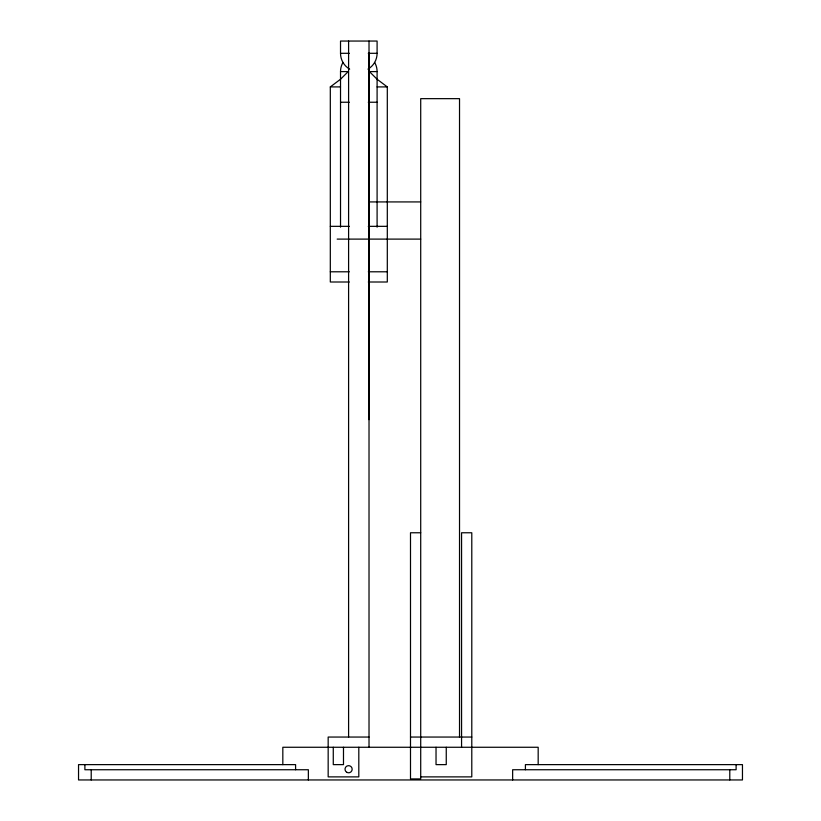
<?xml version="1.0" encoding="UTF-8"?>
<svg xmlns="http://www.w3.org/2000/svg" width="821" height="821" viewBox="0 0 821 821"><rect width="100%" height="100%" fill="white"/><g stroke="black" fill="none" stroke-linecap="round" stroke-linejoin="round"><path stroke-width="1.23" d="M369.019 53.303L369.019 419.644M349.305 282.003L330.309 282.003L330.309 86.913L340.52 79.247L348.186 71.591L340.52 71.591L340.52 227.16M367.952 69.138A18.288 18.288 0 0 0 377.096 53.303L377.096 41.05L340.52 41.05L340.52 53.303L349.356 53.303M368.27 53.303L377.096 53.303M377.096 227.171L377.096 71.591L369.429 71.591L377.096 79.247L387.307 86.913L387.307 282.003L368.311 282.003M330.309 86.913L340.52 86.913M377.096 86.913L387.307 86.913M340.52 102.235L349.356 102.235M368.27 102.235L377.096 102.235M369.645 201.925L420.711 201.925M330.309 226.339L349.356 226.339M368.27 226.339L387.307 226.339M337.164 239.106L420.711 239.106M330.309 271.792L349.305 271.792M368.311 271.792L387.307 271.792M420.711 532.767L410.5 532.767L410.5 778.924L420.711 778.924L420.711 98.653L459.524 98.653L459.524 737.053M369.019 737.053L328.164 737.053L328.164 776.882L358.808 776.882L358.808 747.264M410.5 737.053L471.788 737.053M420.711 776.882L471.788 776.882L471.788 532.767L461.566 532.767L461.566 747.264M736.109 764.628L736.109 769.739L512.643 769.739L512.643 779.95M729.787 769.739L729.787 779.95M538.176 764.628L538.176 747.264L282.824 747.264L282.824 764.628M525.409 769.739L525.409 764.628L742.461 764.628L742.461 779.95L78.539 779.95L78.539 764.628L295.591 764.628L295.591 769.739M446.255 747.264L446.255 764.628L436.033 764.628L436.033 747.264M369.019 41.05L369.019 747.264M348.597 41.05L348.597 737.053M343.486 747.264L343.486 764.628L333.275 764.628L333.275 747.264M308.357 779.95L308.357 769.739L84.891 769.739L84.891 764.628M91.213 769.739L91.213 779.95M340.52 71.591A18.288 18.288 0 0 1 342.973 62.447M374.643 62.447A18.288 18.288 0 0 1 377.096 71.591M349.664 69.138A18.288 18.288 0 0 1 340.52 53.303M346.811 772.325A3.571 3.571 0 0 0 352.168 769.226A3.571 3.571 0 0 0 346.811 766.126A3.571 3.571 0 0 0 346.811 772.325"/></g></svg>
